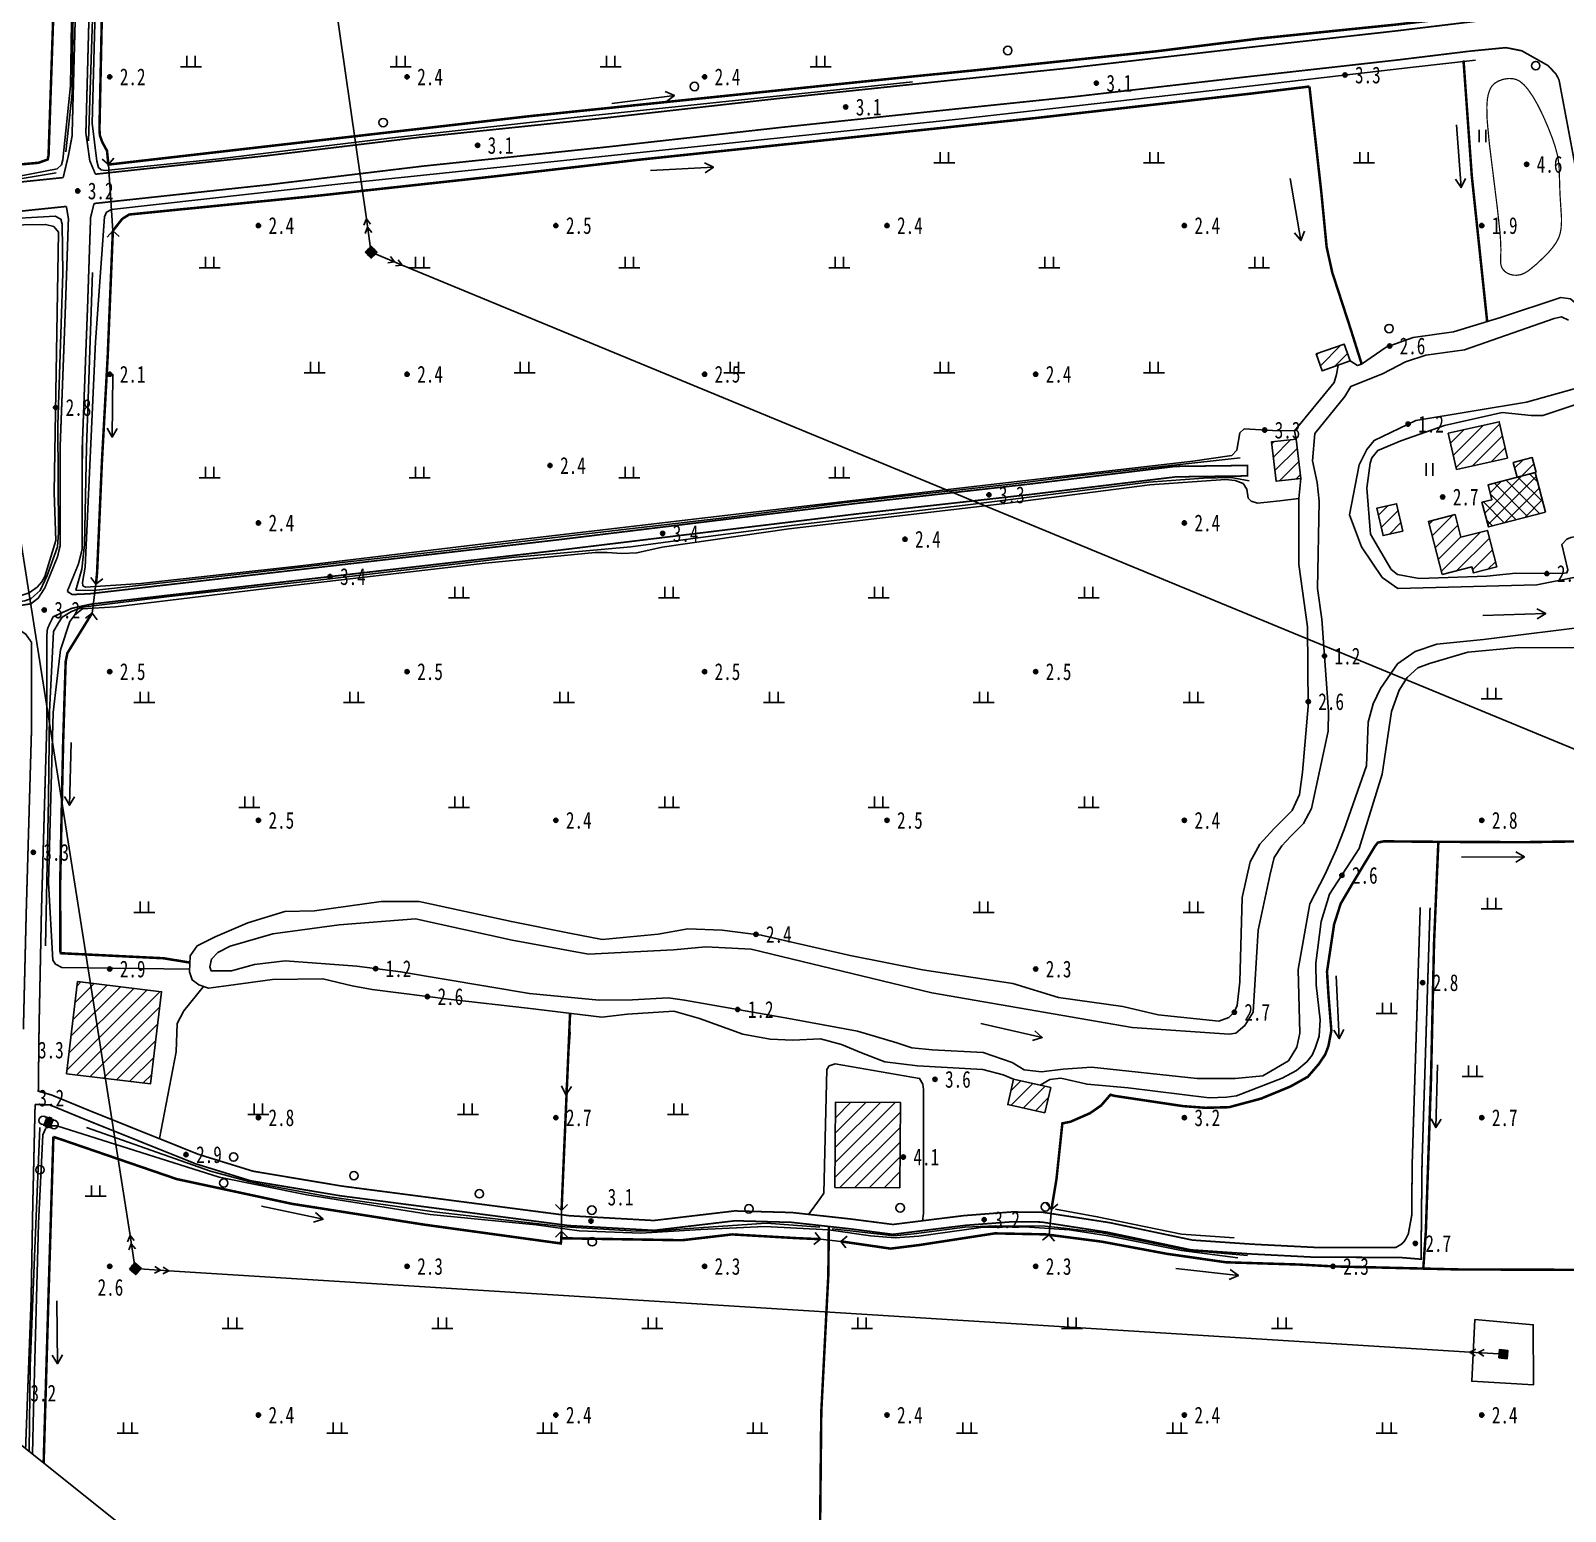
# Model space of a CAD drawing. Header units: metres. Extents: x 494039 to 619385, y 3351420 to 3402703.
# Drawn here: x 582131.6 to 582497.2, y 3396164.6 to 3396517.3 of the extents above; entities that cross this region are included whole.
import ezdxf
from ezdxf.enums import TextEntityAlignment as Align

# ---------------------------------------------------------------- set-up
doc = ezdxf.new("R2010")
doc.units = ezdxf.units.M
for name, pattern in [('2180', [0]), ('2450', [0]), ('4430', [0]), ('8521', [0]), ('9376', [0])]:
    doc.linetypes.add(name, pattern=pattern)
for name, color, linetype in [('210100', 130, 'Continuous'), ('220200', 130, 'Continuous'), ('220900', 130, '2180'), ('261301', 141, 'Continuous'), ('310300', 8, 'Continuous'), ('310500', 8, 'Continuous'), ('380202', 8, '2450'), ('420500', 8, 'Continuous'), ('440300', 8, '4430'), ('510301', 8, 'Continuous'), ('510303', 8, 'Continuous'), ('510402', 8, 'Continuous'), ('541000', 8, 'Continuous'), ('720100', 8, 'Continuous'), ('760201', 8, '8521'), ('810302', 8, 'Continuous'), ('810510', 8, 'Continuous'), ('810600', 8, 'Continuous'), ('范围线', 8, 'Continuous')]:
    doc.layers.add(name, color=color, linetype=linetype)
doc.layers.add('710101', color=8, linetype='Continuous', lineweight=0)
pattern_1 = [(45, (0, 0), (-1.767766953, 1.767766953), [])]

# ---------------------------------------------------------------- blocks, each defined once
blk = doc.blocks.new('gc170')
at = {"linetype": 'Continuous'}
blk.add_circle((0, 0), 0.5, dxfattribs=at)
blk = doc.blocks.new('gc002')
at = {"linetype": 'Continuous'}
blk.add_hatch(color=256, dxfattribs=at).paths.add_polyline_path([(0.5, 0.5), (-0.5, 0.5), (-0.5, -0.5), (0.5, -0.5)])
blk.add_lwpolyline([(-0.5, -0.5), (0.5, -0.5), (0.5, 0.5), (-0.5, 0.5), (-0.5, -0.5)])
blk = doc.blocks.new('gu')
at = {"flags": 128}
for points in [[(3.75, 0), (-3.75, 0)], [(2.71, -0.6), (3.75, 0), (3.75, 0), (2.71, 0.6)]]:
    blk.add_lwpolyline(points, dxfattribs=at)
blk = doc.blocks.new('p_point')
for radius in [0.25, 0.2, 0.15, 0.1, 0.05]:
    blk.add_circle((0, 0), radius)
blk.add_point((0, 0))
blk = doc.blocks.new('ve')
at = {"color": 0, "linetype": 'Continuous'}
for p, q in [((-0.4, 1.5), (-0.4, 0)), ((0.4, 0), (0.4, 1.5))]:
    blk.add_line(p, q, dxfattribs=at)
blk = doc.blocks.new('vm')
at = {"linetype": 'Continuous'}
for p, q in [((1.25, 0), (-1.25, 0)), ((-0.5, 0), (-0.5, 1.3)), ((0.5, 1.3), (0.5, 0))]:
    blk.add_line(p, q, dxfattribs=at)
blk = doc.blocks.new('gc013a')
at = {"linetype": 'Continuous'}
blk.add_line((0.5, 0), (4, 0), dxfattribs=at)
at = {"linetype": 'Continuous', "flags": 128}
for points in [[(2.31, -0.4), (3, 0), (2.31, 0.4)], [(3.31, -0.4), (4, 0), (3.31, 0.4)]]:
    blk.add_lwpolyline(points, dxfattribs=at)
blk = doc.blocks.new('1-3&1-4')
at = {"layer": '310300', "linetype": 'Continuous'}
h = blk.add_hatch(dxfattribs=at)
h.set_pattern_fill('ANSI31', color=8, scale=20, style=0)
h.set_pattern_definition(pattern_1)
h.paths.add_polyline_path([(582445.969, 3396438.6558), (582444.555, 3396442.6657), (582437.8964, 3396440.3176), (582439.3104, 3396436.3077)])
h = blk.add_hatch(dxfattribs=at)
h.set_pattern_fill('ANSI31', color=8, scale=20, style=0)
h.set_pattern_definition(pattern_1)
h.paths.add_polyline_path([(582471.3104, 3396412.7835), (582469.3664, 3396421.4243), (582481.5271, 3396424.1602), (582483.4711, 3396415.5194)])
h = blk.add_hatch(dxfattribs=at)
h.set_pattern_fill('ANSI31', color=8, scale=20, style=0)
h.set_pattern_definition(pattern_1)
h.paths.add_polyline_path([(582434.2024, 3396410.6614), (582428.335, 3396409.9667), (582427.2249, 3396419.3425), (582433.0924, 3396420.0371)])
h = blk.add_hatch(dxfattribs=at)
h.set_pattern_fill('ANSI31', color=8, scale=20, style=0)
h.set_pattern_definition(pattern_1)
h.paths.add_polyline_path([(582490.2879, 3396412.1022), (582489.3758, 3396415.6123), (582484.8284, 3396414.4307), (582485.7404, 3396410.9206)])
h = blk.add_hatch(dxfattribs=at)
h.set_pattern_fill('ANSI31', color=8, scale=20, style=0)
h.set_pattern_definition(pattern_1)
h.paths.add_polyline_path([(582458.5262, 3396398.0799), (582453.8295, 3396397.0311), (582452.3682, 3396403.5752), (582457.0648, 3396404.624)])
h = blk.add_hatch(dxfattribs=at)
h.set_pattern_fill('ANSI31', color=8, scale=20, style=0)
h.set_pattern_definition(pattern_1)
h.paths.add_polyline_path([(582467.8844, 3396387.7531), (582475.0113, 3396389.5768), (582475.3773, 3396388.1467), (582480.9201, 3396389.565), (582478.6896, 3396398.2821), (582472.3597, 3396396.6624), (582470.9825, 3396402.0447), (582464.6426, 3396400.4224)])
h = blk.add_hatch(dxfattribs=at)
h.set_pattern_fill('ANSI31', color=8, scale=20, style=0)
h.set_pattern_definition(pattern_1)
h.paths.add_polyline_path([(582140.1637, 3396268.8222), (582160.1904, 3396266.4196), (582162.8237, 3396288.3697), (582142.7971, 3396290.7723)])
h = blk.add_hatch(dxfattribs=at)
h.set_pattern_fill('ANSI31', color=8, scale=20, style=0)
h.set_pattern_definition(pattern_1)
h.paths.add_polyline_path([(582373.2854, 3396259.4767), (582374.6478, 3396265.5034), (582365.7613, 3396267.5123), (582364.3989, 3396261.4856)])
h = blk.add_hatch(dxfattribs=at)
h.set_pattern_fill('ANSI31', color=8, scale=20, style=0)
h.set_pattern_definition(pattern_1)
h.paths.add_polyline_path([(582338.6966, 3396241.61), (582323.2216, 3396241.7462), (582323.4003, 3396262.0615), (582338.8754, 3396261.9254)])
at = {"layer": '310500', "linetype": 'Continuous'}
h = blk.add_hatch(dxfattribs=at)
h.set_pattern_fill('ANSI37', color=8, scale=20, style=0)
h.set_pattern_definition([(45, (0, 0), (-1.767766953, 1.767766953), []), (135, (0, 0), (-1.767766953, -1.767766953), [])])
h.paths.add_polyline_path([(582492.5063, 3396402.6306), (582490.0606, 3396412.0432), (582478.835, 3396409.1264), (582479.7546, 3396405.5872), (582477.3826, 3396404.9709), (582478.9087, 3396399.0975)])
at = {"layer": '210100', "color": 141, "linetype": 'Continuous', "flags": 128}
for points in [[(582500.0874, 3396387.2451), (582490.4793, 3396385.3101), (582457.3818, 3396384.4491), (582453.5793, 3396387.0708), (582448.692, 3396394.3344), (582445.8121, 3396402.0091), (582448.1724, 3396413.8596), (582449.9562, 3396417.5519), (582451.676, 3396419.6627), (582461.6223, 3396424.4714), (582488.0222, 3396428.796), (582499.3719, 3396432.0321)], [(582498.0371, 3396448.4003), (582496.3744, 3396449.1792), (582494.5928, 3396448.7811), (582473.202, 3396441.2959), (582463.9814, 3396440.0077), (582459.1983, 3396438.4026), (582453.8216, 3396435.6834), (582446.1551, 3396432.5822), (582444.6962, 3396430.1586), (582437.5437, 3396421.332), (582437.0458, 3396414.8749), (582438.1131, 3396409.6824), (582438.5872, 3396405.2114), (582438.1872, 3396384.415), (582439.2328, 3396377.1037), (582440.833, 3396355.1439), (582440.7516, 3396350.416), (582436.758, 3396332.0009), (582434.886, 3396328.475), (582431.7726, 3396325.3282), (582429.721, 3396323.1344), (582427.8582, 3396320.3374), (582426.9398, 3396316.3606), (582424.0762, 3396303.0264), (582422.8758, 3396283.4872), (582420.9139, 3396280.3213), (582418.7724, 3396278.4875), (582417.153, 3396278.2372), (582394.0514, 3396279.8261), (582346.296, 3396288.1231), (582303.3022, 3396298.46), (582292.4816, 3396299.069), (582284.8052, 3396298.3611), (582264.5425, 3396297.3282), (582246.3458, 3396300.6526), (582223.3078, 3396305.6957), (582205.1362, 3396304.3289)], [(582205.1362, 3396304.3289), (582189.3378, 3396302.171), (582179.1246, 3396299.2249), (582176.1848, 3396297.6964), (582174.6869, 3396296.1186), (582174.3363, 3396294.314), (582174.6462, 3396293.3013), (582179.4511, 3396293.3619), (582184.9286, 3396294.8413), (582192.2293, 3396295.6958), (582209.3499, 3396294.408), (582219.7641, 3396293.102), (582250.4486, 3396287.9066), (582267.0568, 3396286.3571), (582275.0042, 3396286.4437), (582283.5455, 3396286.9078), (582287.4195, 3396286.3463), (582312.2466, 3396281.99), (582328.6002, 3396278.9536), (582337.9508, 3396276.1691), (582341.567, 3396275.0045), (582346.4384, 3396274.5502), (582358.5298, 3396273.8785), (582365.4388, 3396271.4684), (582368.3399, 3396269.7238), (582372.4694, 3396269.2606), (582377.6383, 3396269.917), (582384.3458, 3396270.3828), (582409.5141, 3396267.6593), (582418.6241, 3396267.6906), (582425.171, 3396268.3378), (582431.2728, 3396271.9193), (582433.2845, 3396275.1172), (582434.0005, 3396278.4514), (582433.5863, 3396293.6605), (582436.3844, 3396309.3256), (582439.949, 3396316.181), (582442.6361, 3396322.1865), (582444.5942, 3396326.9776), (582449.8611, 3396342.1751), (582450.3085, 3396352.557), (582451.4566, 3396356.9168), (582453.2255, 3396360.6279), (582457.2764, 3396366.4532), (582461.4618, 3396369.4433), (582466.6046, 3396371.1262), (582477.7809, 3396372.3042), (582504.4915, 3396375.584)]]:
    blk.add_lwpolyline(points, dxfattribs=at)
at = {"layer": '220200', "color": 141, "linetype": 'Continuous', "const_width": 0.6, "flags": 128}
for points in [[(582477.7512, 3396521.2), (582457.1224, 3396518.8077), (582424.4428, 3396515.4723), (582399.8728, 3396512.4311), (582356.763, 3396507.9113), (582341.6994, 3396506.4196), (582250.3927, 3396496.9548), (582150.1531, 3396485.4266), (582149.8123, 3396488.7156), (582148.676, 3396490.787), (582148.1151, 3396492.3924), (582148.0149, 3396493.8521), (582148.6466, 3396523.6134), (582149.4119, 3396569.3652), (582150.3766, 3396590.4224)], [(582138.7237, 3396577.2333), (582137.282, 3396529.0116), (582135.8874, 3396487.6), (582135.6724, 3396486.6321), (582133.4619, 3396485.8517), (582106.3471, 3396483.449), (582096.226, 3396482.0143), (582079.097, 3396478.8324), (582068.1128, 3396474.8905), (582057.1012, 3396469.223)], [(582478.6298, 3396448.016), (582474.9644, 3396482.7137), (582472.9958, 3396510.2373)], [(582151.2068, 3396469.6515), (582153.4339, 3396472.4868), (582155.1079, 3396473.536), (582199.7697, 3396477.9836), (582242.0997, 3396482.6151), (582276.3184, 3396486.5612), (582371.2035, 3396496.5371), (582422.3085, 3396502.3374), (582436.2854, 3396504.0275)], [(582448.7272, 3396437.9019), (582446.1755, 3396446.0252), (582441.7311, 3396459.6924), (582440.3844, 3396465.7739), (582439.1262, 3396478.7285), (582436.2854, 3396504.0275)], [(582151.2068, 3396469.6515), (582149.9829, 3396439.8206), (582148.6067, 3396414.7218), (582147.4526, 3396388.2577), (582147.191, 3396385.4803)], [(582146.2568, 3396378.5586), (582140.375, 3396369.0363), (582139.9645, 3396367.0087), (582139.3609, 3396347.7316), (582138.6599, 3396314.3785), (582138.6896, 3396298.0341), (582138.8152, 3396297.5305), (582163.2809, 3396296.3288), (582169.5697, 3396295.3022)], [(582513.9927, 3396324.3808), (582487.1373, 3396323.9832), (582467.0008, 3396324.0759), (582453.9923, 3396324.189), (582452.5575, 3396323.8774), (582451.8346, 3396322.9178), (582446.8136, 3396314.5803), (582443.727, 3396309.3205), (582442.1615, 3396304.3937), (582440.4743, 3396293.1668), (582440.8208, 3396287.5807), (582441.5059, 3396279.1018), (582440.817, 3396275.4377), (582440.041, 3396273.3835), (582438.449, 3396271.042), (582435.8931, 3396268.086), (582431.7456, 3396265.7713), (582424.7337, 3396262.8805), (582417.1358, 3396260.8449), (582411.5001, 3396260.7022), (582406.1882, 3396261.0987), (582389.9429, 3396263.5294), (582388.8712, 3396263.807), (582386.6618, 3396261.2602), (582384.0278, 3396259.4222), (582379.3806, 3396257.3886), (582377.4207, 3396256.9849), (582376.0144, 3396243.6647), (582374.8258, 3396236.5018)], [(582463.4104, 3396222.3945), (582464.0185, 3396231.2141), (582465.2579, 3396267.8674), (582465.9733, 3396300.0392), (582467.0008, 3396324.0759)], [(582137.0352, 3396253.7968), (582135.8631, 3396215.4927), (582134.7186, 3396176.0276)], [(582258.0736, 3396229.6231), (582286.802, 3396229.1474), (582298.7576, 3396230.5362), (582313.9476, 3396229.657), (582319.7813, 3396229.401)], [(582324.608, 3396228.8834), (582336.4905, 3396227.1528), (582343.4932, 3396228.0288), (582361.3365, 3396230.7832), (582373.4269, 3396230.5457), (582386.7672, 3396228.8148), (582402.3907, 3396225.9025), (582416.4143, 3396223.894), (582433.806, 3396223.3567), (582441.9167, 3396222.9162), (582471.7632, 3396222.1917), (582520.6673, 3396222.0233), (582541.3649, 3396220.0746)]]:
    blk.add_lwpolyline(points, dxfattribs=at)
at = {"layer": '220200', "color": 141, "linetype": 'Continuous', "const_width": 0.6, "elevation": 2.1792, "flags": 128}
for points in [[(582258.1062, 3396236.2551), (582260.1394, 3396283.2041)], [(582137.0352, 3396253.7968), (582166.416, 3396243.721), (582193.9335, 3396237.811), (582225.3359, 3396232.868), (582257.9249, 3396228.3821), (582258.0736, 3396229.6231)], [(582258.0736, 3396229.6231), (582258.0818, 3396231.2927)]]:
    blk.add_lwpolyline(points, dxfattribs=at)
at = {"layer": '220900', "color": 141, "linetype": 'Continuous'}
for p, q in [((582150.1531, 3396485.4266), (582148.6478, 3396486.7434)), ((582150.1531, 3396485.4266), (582151.4699, 3396486.9319)), ((582151.2068, 3396469.6515), (582149.89, 3396468.1462)), ((582151.2068, 3396469.6515), (582152.7121, 3396468.3347)), ((582147.191, 3396385.4803), (582145.9787, 3396387.071)), ((582147.191, 3396385.4803), (582148.7817, 3396386.6926)), ((582146.2568, 3396378.5586), (582144.6661, 3396377.3463)), ((582146.2568, 3396378.5586), (582147.4691, 3396376.9679)), ((582258.1062, 3396236.2551), (582256.699, 3396237.6763)), ((582258.1062, 3396236.2551), (582259.5274, 3396237.6623)), ((582374.8258, 3396236.5018), (582373.5509, 3396238.0428)), ((582374.8258, 3396236.5018), (582376.3668, 3396237.7767)), ((582258.0818, 3396231.2927), (582256.6606, 3396229.8855)), ((582258.0818, 3396231.2927), (582259.489, 3396229.8715)), ((582319.7813, 3396229.401), (582318.5259, 3396230.9579)), ((582324.608, 3396228.8834), (582326.1649, 3396230.1388)), ((582374.2528, 3396230.4385), (582372.7118, 3396229.1636)), ((582374.2528, 3396230.4385), (582375.5277, 3396228.8975)), ((582319.7813, 3396229.401), (582318.2244, 3396228.1456)), ((582324.608, 3396228.8834), (582325.8634, 3396227.3265))]:
    blk.add_line(p, q, dxfattribs=at)
at = {"layer": '220900', "color": 141, "linetype": '2180', "flags": 128}
for points, elevation in [([(582151.2068, 3396469.6515), (582150.1531, 3396485.4266)], 2.7795), ([(582146.2568, 3396378.5586), (582147.191, 3396385.4803)], 2.7795), ([(582258.1062, 3396236.2551), (582258.0818, 3396231.2927)], 2.1695)]:
    blk.add_lwpolyline(points, dxfattribs=dict(at, elevation=elevation))
for points in [[(582374.8258, 3396236.5018), (582374.2528, 3396230.4385)], [(582319.7813, 3396229.401), (582324.608, 3396228.8834)]]:
    blk.add_lwpolyline(points, dxfattribs=at)
at = {"layer": '310300', "color": 8, "linetype": 'Continuous', "flags": 128}
for points in [[(582445.969, 3396438.6558), (582444.555, 3396442.6657), (582437.8964, 3396440.3176), (582439.3104, 3396436.3077)], [(582373.2854, 3396259.4767), (582374.6478, 3396265.5034), (582365.7613, 3396267.5123), (582364.3989, 3396261.4856)], [(582338.6966, 3396241.61), (582323.2216, 3396241.7462), (582323.4003, 3396262.0615), (582338.8754, 3396261.9254)]]:
    blk.add_lwpolyline(points, close=True, dxfattribs=at)
for points, elevation in [([(582471.3104, 3396412.7835), (582469.3664, 3396421.4243), (582481.5271, 3396424.1602), (582483.4711, 3396415.5194)], 5.0568), ([(582434.2024, 3396410.6614), (582428.335, 3396409.9667), (582427.2249, 3396419.3425), (582433.0924, 3396420.0371)], 7.7235), ([(582490.2879, 3396412.1022), (582489.3758, 3396415.6123), (582484.8284, 3396414.4307), (582485.7404, 3396410.9206)], 5.5473), ([(582458.5262, 3396398.0799), (582453.8295, 3396397.0311), (582452.3682, 3396403.5752), (582457.0648, 3396404.624)], 4.8339), ([(582467.8844, 3396387.7531), (582475.0113, 3396389.5768), (582475.3773, 3396388.1467), (582480.9201, 3396389.565), (582478.6896, 3396398.2821), (582472.3597, 3396396.6624), (582470.9825, 3396402.0447), (582464.6426, 3396400.4224)], 4.9379), ([(582140.1637, 3396268.8222), (582160.1904, 3396266.4196), (582162.8237, 3396288.3697), (582142.7971, 3396290.7723)], 9.3762)]:
    blk.add_lwpolyline(points, close=True, dxfattribs=dict(at, elevation=elevation))
at = {"layer": '310500', "color": 8, "linetype": 'Continuous', "flags": 128}
blk.add_lwpolyline([(582492.5063, 3396402.6306), (582490.0606, 3396412.0432), (582478.835, 3396409.1264), (582479.7546, 3396405.5872), (582477.3826, 3396404.9709), (582478.9087, 3396399.0975)], close=True, dxfattribs=at)
at = {"layer": '380202', "color": 8, "linetype": '2450', "flags": 128}
blk.add_lwpolyline([(582475.679, 3396210.2388), (582474.9366, 3396195.5509), (582489.6387, 3396194.6858), (582489.6143, 3396209.0023)], close=True, dxfattribs=at)
at = {"layer": '420500', "color": 8, "linetype": 'Continuous', "const_width": 0.4, "flags": 128}
for points in [[(582139.3679, 3396482.332), (582140.5848, 3396487.4352), (582141.4936, 3396492.2055), (582142.5493, 3396531.6228), (582144.0289, 3396578.2414), (582144.9192, 3396598.2451)], [(582148.1783, 3396598.1), (582147.289, 3396578.1171), (582145.8102, 3396531.5274), (582144.7784, 3396493.0007), (582145.7115, 3396486.3581), (582147.0551, 3396483.1405)], [(582495.4377, 3396533.2218), (582494.76, 3396530.9842), (582492.2513, 3396525.8077), (582491.7019, 3396524.8895), (582487.351, 3396521.4907), (582485.7475, 3396520.7591), (582456.8435, 3396517.2678), (582419.7672, 3396513.1167), (582379.7342, 3396508.5045), (582350.4315, 3396505.4682), (582309.56, 3396501.1562), (582268.3544, 3396496.5221), (582224.1567, 3396491.9185), (582187.6121, 3396487.5134), (582147.0551, 3396483.1405)], [(582146.7223, 3396476.1494), (582188.3986, 3396480.6402), (582224.9291, 3396485.0436), (582269.0993, 3396489.6444), (582310.3095, 3396494.279), (582351.1509, 3396498.5878), (582380.4866, 3396501.6276), (582420.548, 3396506.243), (582457.6483, 3396510.3968), (582474.4313, 3396512.4496), (582483.1018, 3396513.2906), (582486.8846, 3396512.541), (582493.1441, 3396509.0106), (582495.0153, 3396507.0098), (582495.7531, 3396505.6141)], [(582495.7531, 3396505.6141), (582501.4457, 3396475.2735), (582503.2093, 3396466.6073), (582511.1399, 3396450.6677), (582525.1771, 3396390.0587)], [(582139.3679, 3396482.332), (582102.7973, 3396478.5425), (582086.5908, 3396475.2221), (582074.9998, 3396472.3391), (582062.756, 3396467.4243), (582048.4409, 3396460.1805), (582038.682, 3396453.3912)], [(582042.6327, 3396447.7124), (582051.9953, 3396454.226), (582065.6116, 3396461.1162), (582077.1333, 3396465.7411), (582088.1206, 3396468.4739), (582103.847, 3396471.696), (582140.1346, 3396475.4566)], [(582140.1346, 3396475.4566), (582140.624, 3396472.5092), (582139.9203, 3396451.7901), (582138.6693, 3396418.6791), (582138.6605, 3396394.6122), (582138.0094, 3396391.9512), (582135.0065, 3396384.5779), (582133.4351, 3396382.1398), (582131.7103, 3396380.7935), (582127.8446, 3396380.1683)], [(582140.3527, 3396383.7431), (582143.0327, 3396390.3236), (582143.9264, 3396393.9764), (582143.9354, 3396418.5786), (582145.1831, 3396451.6013), (582145.9049, 3396472.8545), (582146.7223, 3396476.1494)], [(582136.9716, 3396377.6921), (582141.3832, 3396379.6917), (582146.0892, 3396380.7118), (582257.2981, 3396393.5279), (582328.6615, 3396402.2233), (582370.0205, 3396406.8523), (582404.5124, 3396411.0339), (582421.5216, 3396411.2513), (582421.5028, 3396413.7434), (582404.3436, 3396413.5239), (582369.7319, 3396409.3278), (582328.3716, 3396404.6986), (582257.0053, 3396396.0028), (582145.6814, 3396383.1735), (582141.5057, 3396382.987), (582140.3527, 3396383.7431)], [(582133.6274, 3396279.8004), (582134.1922, 3396307.5739), (582135.459, 3396351.4347), (582135.4402, 3396372.7528), (582135.6145, 3396374.7785), (582136.1269, 3396375.9372)], [(582128.396, 3396374.9615), (582130.4718, 3396373.5197), (582131.8271, 3396371.6045), (582131.8463, 3396351.485), (582130.5807, 3396307.6628), (582129.8915, 3396279.4168)], [(582132.6872, 3396261.5098), (582136.1289, 3396261.4172), (582144.581, 3396257.9353), (582170.9173, 3396247.3649), (582184.0819, 3396243.3076), (582205.4134, 3396239.735), (582259.7395, 3396232.6528), (582280.1448, 3396231.5), (582299.4666, 3396233.7872), (582312.851, 3396233.4132), (582326.8984, 3396231.8572), (582337.0482, 3396230.5468), (582354.2093, 3396232.687), (582365.3977, 3396233.544), (582372.4267, 3396233.4877), (582388.1967, 3396231.0431), (582408.0767, 3396226.8592), (582422.4422, 3396225.8722), (582437.6737, 3396225.0945), (582457.6894, 3396225.0544), (582462.8754, 3396224.6291), (582463.1126, 3396247.5456), (582465.026, 3396308.4172)], [(582462.6869, 3396308.4895), (582460.7727, 3396247.595), (582460.6421, 3396234.9735), (582459.8407, 3396230.6203), (582458.9991, 3396229.035), (582458.3356, 3396228.2966), (582456.825, 3396227.3964), (582437.7358, 3396227.4346), (582422.5821, 3396228.2084), (582408.3994, 3396229.1828), (582388.6172, 3396233.3461), (582372.6163, 3396235.8265), (582365.3176, 3396235.885), (582353.975, 3396235.0161), (582337.0533, 3396232.9058), (582327.1771, 3396234.1809), (582313.0128, 3396235.7499), (582299.3612, 3396236.1313), (582280.0727, 3396233.848), (582259.957, 3396234.9845), (582205.758, 3396242.0501), (582184.6222, 3396245.5899), (582171.6991, 3396249.5728), (582145.4625, 3396260.1032), (582136.6222, 3396263.745), (582133.4503, 3396264.6745), (582133.6274, 3396279.8004)], [(582130.4158, 3396179.4514), (582131.7371, 3396215.1053), (582132.1353, 3396237.8847), (582132.6872, 3396261.5098)]]:
    blk.add_lwpolyline(points, dxfattribs=at)
at = {"layer": '420500', "color": 8, "linetype": 'Continuous', "const_width": 0.4, "elevation": 3.4726, "flags": 128}
blk.add_lwpolyline([(582136.1269, 3396375.9372), (582136.9716, 3396377.6921)], dxfattribs=at)
at = {"layer": '440300', "color": 8, "linetype": '4430', "const_width": 0.6, "flags": 128}
blk.add_lwpolyline([(582321.7802, 3396232.4242), (582321.6655, 3396220.8598), (582319.9905, 3396188.3357), (582319.4226, 3396134.1988)], dxfattribs=at)
at = {"layer": '510402', "color": 8, "linetype": 'Continuous'}
for p, q in [((582135.9403, 3396258.4655), (582135.1007, 3396256.2171)), ((582135.1007, 3396256.2171), (582135.8293, 3396255.945)), ((582135.8293, 3396255.945), (582136.6689, 3396258.1934)), ((582136.6689, 3396258.1934), (582135.9403, 3396258.4655))]:
    blk.add_line(p, q, dxfattribs=at)
at = {"layer": '510402', "color": 8, "linetype": 'Continuous', "const_width": 2.4, "flags": 128}
blk.add_lwpolyline([(582136.8216, 3396256.8554), (582134.948, 3396257.5551)], dxfattribs=at)
at = {"layer": '541000', "color": 8, "linetype": 'Continuous'}
for p, q in [((582211.6141, 3396472.4655), (582160.2307, 3396831.7883)), ((582114.3389, 3396490.3507), (582155.2985, 3396230.2845)), ((582601.8422, 3396303.8272), (582220.1407, 3396461.4919)), ((582164.5275, 3396221.8827), (582474.4817, 3396202.5026))]:
    blk.add_line(p, q, dxfattribs=at)
at = {"layer": '710101', "color": 8, "linetype": 'Continuous', "const_width": 0.3, "elevation": 4, "flags": 128}
blk.add_lwpolyline([(582495.9766, 3396478.4119), (582496.3298, 3396472.8433), (582496.3378, 3396471.8327), (582496.2414, 3396470.254), (582496.0411, 3396469.1145), (582495.7623, 3396468.2187), (582495.552, 3396467.7319), (582495.0335, 3396466.7931), (582494.2987, 3396465.7456), (582493.3347, 3396464.5974), (582492.6834, 3396463.9016), (582490.2982, 3396461.6428), (582488.5909, 3396460.2352), (582487.7207, 3396459.6768), (582487.0108, 3396459.3462), (582486.4258, 3396459.1686), (582485.6827, 3396459.0649), (582484.8592, 3396459.0938), (582484.1137, 3396459.2573), (582483.4135, 3396459.5628), (582482.8781, 3396459.94), (582482.4543, 3396460.3746), (582482.1293, 3396460.8714), (582481.9157, 3396461.4714), (582481.8354, 3396462.2141), (582481.9006, 3396465.2177), (582481.7975, 3396467.6665), (582481.6556, 3396469.4834), (582481.0725, 3396474.8875), (582479.1308, 3396490.591), (582478.651, 3396495.7144), (582478.571, 3396497.1732), (582478.5523, 3396499.3342), (582478.6698, 3396500.9462), (582478.9093, 3396502.2411), (582479.3298, 3396503.4152), (582479.7439, 3396504.1061), (582480.3297, 3396504.7309), (582481.245, 3396505.3097), (582482.4621, 3396505.7458), (582483.478, 3396505.9199), (582483.9531, 3396505.945), (582484.8185, 3396505.8862), (582485.6981, 3396505.6496), (582486.4272, 3396505.2607), (582487.3933, 3396504.4481), (582488.2897, 3396503.4216), (582489.5808, 3396501.5602), (582490.6957, 3396499.6007), (582491.86, 3396497.2426), (582493.0683, 3396494.4928), (582494.1546, 3396491.7057), (582494.8595, 3396489.5932), (582495.334, 3396487.8145), (582495.5728, 3396486.5744), (582495.7701, 3396484.7764)], close=True, dxfattribs=at)
at = {"layer": '760201', "color": 8, "linetype": '8521', "flags": 128}
for points in [[(582055.5929, 3396464.8017), (582070.9019, 3396471.8801), (582083.4582, 3396475.6033), (582101.8043, 3396478.9937), (582126.878, 3396482.2865), (582137.9474, 3396484.4471), (582138.9805, 3396485.3537), (582139.2613, 3396486.5361), (582141.12, 3396504.1859), (582141.6541, 3396539.8622), (582143.3315, 3396578.5794), (582142.9277, 3396586.453)], [(582149.329, 3396586.2107), (582148.3904, 3396564.0681), (582147.1683, 3396528.2031), (582146.3065, 3396495.3218), (582147.3574, 3396486.268), (582147.8203, 3396484.7251), (582148.4437, 3396484.1804), (582149.4063, 3396484.0172), (582176.5596, 3396486.8168), (582217.108, 3396491.7136), (582262.52, 3396496.7782), (582341.6957, 3396505.1478)], [(582475.8534, 3396510.2827), (582460.9849, 3396508.6627), (582413.1184, 3396503.1163), (582352.671, 3396496.2867), (582205.5604, 3396480.8495), (582150.8697, 3396474.6987), (582149.674, 3396474.0634), (582149.221, 3396472.9424), (582147.0376, 3396443.1767), (582144.6062, 3396389.5288), (582144.0112, 3396385.8494), (582144.0648, 3396385.0837), (582144.6575, 3396384.7273), (582157.8606, 3396385.589), (582195.8903, 3396389.851), (582237.5174, 3396394.8178), (582320.6541, 3396404.6264), (582408.5348, 3396414.7766), (582417.7751, 3396416.1117), (582418.9737, 3396417.3598), (582419.7196, 3396421.5253), (582420.7239, 3396422.4528), (582427.4632, 3396422.0645), (582432.719, 3396421.9928)], [(581979.98, 3396364.5146), (582028.8487, 3396369.9039), (582068.6383, 3396374.5258), (582125.9847, 3396381.6376), (582131.2662, 3396383.4121), (582133.1526, 3396384.7224), (582134.2847, 3396385.9974), (582135.0396, 3396387.2548), (582137.6363, 3396395.8649), (582137.2254, 3396407.2887), (582138.2482, 3396469.324), (582137.1074, 3396470.6798), (582135.1946, 3396471.1576), (582114.0536, 3396470.8512), (582084.2478, 3396466.5931), (582072.8839, 3396462.9319), (582059.5991, 3396456.5791), (582047.0968, 3396448.8805), (582040.5582, 3396444.5015)], [(582525.5941, 3396388.4809), (582521.0073, 3396388.3228), (582518.4546, 3396388.7566), (582515.6414, 3396390.0807), (582512.8822, 3396392.1059), (582509.3951, 3396394.7522), (582506.4742, 3396396.5078), (582502.9245, 3396397.4168), (582498.5857, 3396396.5945), (582497.5759, 3396396.203), (582496.4177, 3396394.8758), (582497.841, 3396388.8707), (582497.5998, 3396388.154), (582496.3866, 3396387.964), (582485.4383, 3396388.0571), (582478.5878, 3396387.3438), (582462.4441, 3396386.8257), (582457.2482, 3396387.7475), (582455.7202, 3396388.9718), (582450.8682, 3396397.3882), (582449.9999, 3396408.3596), (582450.7386, 3396414.2736), (582451.1888, 3396415.53), (582452.5735, 3396417.3272), (582458.0801, 3396419.6023), (582468.438, 3396423.2522), (582482.1781, 3396426.3551), (582489.0812, 3396425.63), (582491.903, 3396425.6476), (582502.8345, 3396429.2864), (582503.8325, 3396430.9488), (582504.0018, 3396431.9528), (582502.5776, 3396448.8209), (582500.2051, 3396451.8975), (582498.4891, 3396453.4163), (582496.188, 3396453.7599), (582481.7983, 3396448.9776), (582470.5949, 3396445.5777), (582460.9799, 3396444.2587), (582454.5946, 3396441.9339), (582448.7272, 3396437.9019), (582447.7133, 3396437.5575), (582445.969, 3396438.6558)], [(582433.7619, 3396405.8857), (582429.2629, 3396405.2783), (582423.8925, 3396404.7653), (582422.4045, 3396405.2196), (582421.6714, 3396405.9537), (582421.3591, 3396408.1221), (582420.4748, 3396409.4629), (582418.5552, 3396410.179), (582416.258, 3396410.3885), (582398.2642, 3396409.0972), (582363.6881, 3396404.644), (582312.2744, 3396398.6579), (582282.1044, 3396394.2507), (582276.0788, 3396392.8866), (582272.4356, 3396392.8035), (582268.9545, 3396392.9925), (582266.109, 3396393.0166), (582239.8913, 3396390.4852), (582187.8645, 3396384.4364), (582151.8021, 3396380.0375), (582143.9837, 3396379.5864), (582142.123, 3396378.1864), (582140.9261, 3396376.5592), (582138.7141, 3396369.8212), (582136.9981, 3396354.8764), (582135.8634, 3396314.2701), (582136.93, 3396295.9056), (582137.5307, 3396294.9469), (582139.0168, 3396294.1228), (582169.4751, 3396293.6958)], [(582434.2024, 3396410.6614), (582433.7619, 3396405.8857), (582433.797, 3396390.1282), (582435.8433, 3396375.324), (582436.012, 3396356.2918), (582434.6029, 3396340.6595), (582433.8835, 3396335.3856), (582432.1771, 3396331.55), (582427.8211, 3396327.1976), (582424.467, 3396323.5471), (582422.1271, 3396319.2654), (582420.2377, 3396310.7702), (582419.7413, 3396290.7282), (582419.048, 3396285.091), (582418.3825, 3396283.4732), (582417.0879, 3396282.2336), (582414.7147, 3396281.3367), (582400.2347, 3396282.8887), (582391.8042, 3396284.8393), (582376.5251, 3396286.9944), (582365.6596, 3396290.2895), (582344.0996, 3396293.5925), (582326.8724, 3396296.981), (582305.6726, 3396301.8669), (582296.3356, 3396303.0178), (582288.2298, 3396303.3674), (582281.1036, 3396302.0961), (582267.7499, 3396300.8349), (582260.0134, 3396302.3079), (582246.1491, 3396305.0815), (582224.1451, 3396309.8766), (582215.097, 3396309.8764), (582199.2736, 3396307.6532), (582192.212, 3396307.5007)], [(582192.212, 3396307.5007), (582183.39, 3396304.7795), (582175.5676, 3396301.4314), (582171.2555, 3396299.2621), (582169.6648, 3396296.9178), (582169.4388, 3396293.0802), (582170.0669, 3396291.1741), (582171.6654, 3396289.9682), (582174.0231, 3396289.1996), (582178.7412, 3396289.8092), (582189.2394, 3396291.2978), (582201.2548, 3396291.438), (582208.2208, 3396289.7827), (582212.9915, 3396288.87), (582231.7962, 3396286.4845), (582249.9726, 3396284.4745), (582267.7113, 3396282.258), (582273.7862, 3396283.0097), (582284.8664, 3396283.7475), (582290.9586, 3396281.9793), (582301.3189, 3396278.2584), (582307.8068, 3396277.0471), (582313.2437, 3396276.8375), (582319.822, 3396277.1006), (582324.8003, 3396275.8189), (582329.5359, 3396273.8272), (582335.1252, 3396271.6278), (582342.8808, 3396270.6939), (582358.4466, 3396269.8331), (582363.3084, 3396268.563), (582365.7613, 3396267.5123), (582372.1434, 3396266.0695), (582374.4618, 3396267.4818), (582377.0683, 3396267.7489), (582383.3055, 3396266.3219), (582393.0662, 3396265.4669), (582412.3737, 3396263.0784), (582416.4995, 3396263.2271), (582418.8996, 3396263.5574), (582429.8045, 3396267.7584), (582433.1667, 3396269.5894), (582435.675, 3396271.6281), (582436.9069, 3396273.2725), (582437.6892, 3396274.8813), (582438.5708, 3396277.7759), (582438.8232, 3396281.6602), (582437.8901, 3396289.9877), (582437.7753, 3396295.1866), (582439.0807, 3396305.1035), (582441.0866, 3396311.6027), (582448.1537, 3396322.4604), (582453.6294, 3396340.1537), (582455.8166, 3396355.1044), (582457.6423, 3396360.1828), (582459.5665, 3396363.1841), (582462.0748, 3396365.5286), (582464.8791, 3396366.5353), (582474.02, 3396369.2401), (582486.0295, 3396370.3981), (582500.2685, 3396370.2773), (582506.8309, 3396370.613), (582509.0876, 3396372.4363), (582511.335, 3396372.9198), (582521.2757, 3396371.6497), (582525.6339, 3396370.6906), (582530.3889, 3396370.3365)], [(582172.8088, 3396289.5954), (582168.0973, 3396283.7918), (582166.5174, 3396280.8089), (582166.3113, 3396274.0241), (582162.2939, 3396253.3477)], [(582316.9233, 3396235.3167), (582319.7518, 3396239.0744), (582320.6055, 3396240.3945), (582321.2853, 3396269.8396), (582321.8695, 3396270.7108), (582323.289, 3396271.1382), (582343.3933, 3396267.7083), (582344.2013, 3396266.3185), (582344.3626, 3396265.0601), (582344.3556, 3396238.1806), (582344.337, 3396235.4969), (582344.0988, 3396233.7844)], [(582321.7723, 3396231.6293), (582306.5375, 3396232.4366), (582291.3085, 3396231.7073), (582276.9645, 3396230.8064), (582262.2742, 3396231.3738), (582252.0409, 3396232.7912), (582226.782, 3396235.282), (582197.4586, 3396239.9543), (582176.5396, 3396244.1922), (582137.8427, 3396256.3847), (582135.7776, 3396256.4075), (582135.1576, 3396255.6801), (582134.5553, 3396254.2697), (582133.4923, 3396233.1687), (582132.3143, 3396188.8318), (582132.0617, 3396178.1417)], [(582419.2013, 3396224.978), (582405.8171, 3396226.7191), (582388.3132, 3396230.1913), (582379.0045, 3396231.5923), (582368.4169, 3396232.3632), (582358.018, 3396232.1475), (582343.2491, 3396230.1208), (582337.5618, 3396229.7378), (582331.735, 3396230.1616), (582321.7723, 3396231.6293)]]:
    blk.add_lwpolyline(points, dxfattribs=at)
at = {"layer": '760201', "color": 8, "linetype": '8521', "elevation": 3.0411, "flags": 128}
blk.add_lwpolyline([(582443.1044, 3396437.6456), (582442.6978, 3396435.4366), (582442.1798, 3396433.4736), (582432.719, 3396421.9928), (582433.0924, 3396420.0371)], dxfattribs=at)
at = {"layer": '810510', "color": 8, "linetype": '9376', "flags": 128}
for points in [[(582143.8861, 3396585.3524), (582143.4947, 3396571.5773), (582142.9215, 3396557.9926), (582142.1226, 3396532.3753), (582141.7052, 3396517.8885), (582141.5221, 3396502.4076), (582140.0148, 3396488.4411)], [(582145.3797, 3396491.0532), (582147.4427, 3396554.1221), (582148.8292, 3396587.6656)], [(582137.7138, 3396483.4755), (582127.7063, 3396481.8293), (582113.535, 3396480.0559), (582102.7501, 3396478.8082), (582093.0213, 3396477.0263), (582081.8706, 3396474.6722), (582072.6264, 3396471.943), (582065.7469, 3396469.0688)], [(581982.5895, 3396364.5753), (581994.261, 3396365.826), (582020.3795, 3396368.514), (582042.7766, 3396371.2232), (582059.3726, 3396373.1738), (582076.8781, 3396375.1662), (582097.557, 3396377.5085), (582120.1722, 3396380.1264), (582130.2513, 3396381.5068), (582131.74, 3396382.0783), (582133.8961, 3396383.9903), (582135.5813, 3396387.5606), (582138.0226, 3396394.3375), (582138.2622, 3396397.7395), (582138.1227, 3396423.3427), (582139.3168, 3396459.5957), (582139.0996, 3396471.21), (582138.8037, 3396472.3963), (582137.4367, 3396473.1724)], [(582052.5162, 3396453.2991), (582061.9111, 3396458.6453), (582074.8422, 3396464.425), (582084.5084, 3396467.1472), (582097.5129, 3396469.3716), (582123.3181, 3396472.3131), (582137.4367, 3396473.1724)], [(582146.3836, 3396459.7063), (582144.9319, 3396418.028), (582144.4758, 3396394.885), (582143.8034, 3396389.0322), (582142.4237, 3396384.07), (582146.5598, 3396383.9562), (582170.912, 3396386.6914), (582200.2772, 3396390.0177), (582230.1382, 3396393.3957), (582259.897, 3396396.9561), (582296.2024, 3396401.1916), (582325.7703, 3396404.9052), (582365.8848, 3396409.3436), (582380.4639, 3396411.161), (582403.2262, 3396413.7415), (582419.7759, 3396415.5231)], [(582135.1992, 3396299.3001), (582135.8442, 3396334.3105), (582136.1498, 3396355.0391), (582137.0471, 3396374.168), (582138.267, 3396376.2762), (582139.1095, 3396377.6031), (582141.3677, 3396378.9543), (582144.0622, 3396379.9695), (582164.5884, 3396382.4884), (582202.1552, 3396386.6458), (582246.2469, 3396391.8249), (582274.576, 3396394.3702), (582290.0446, 3396396.3983), (582313.5611, 3396399.5382), (582334.5769, 3396402.011), (582354.2312, 3396404.3121), (582376.4792, 3396407.03), (582397.9474, 3396409.7873), (582411.062, 3396410.755), (582417.6065, 3396410.8803), (582421.9445, 3396410.0978)], [(582133.7844, 3396256.0151), (582132.5781, 3396225.1975), (582131.5319, 3396199.1547), (582131.2609, 3396178.7789)], [(582144.9467, 3396256.0408), (582174.4487, 3396245.5669), (582183.6248, 3396243.1196), (582186.0975, 3396242.6181), (582202.3421, 3396239.5875), (582227.7935, 3396235.9188), (582258.8747, 3396232.3428), (582276.0009, 3396231.296), (582281.3487, 3396231.3611), (582287.3536, 3396231.8326), (582306.9512, 3396233.1924), (582319.6507, 3396232.2853)], [(582418.3596, 3396229.7378), (582405.8183, 3396230.6194), (582385.7231, 3396234.7595), (582375.7754, 3396236.5643)], [(582322.5686, 3396231.8522), (582333.2307, 3396230.6533), (582337.2396, 3396230.1867), (582342.0034, 3396230.7091), (582354.1806, 3396232.2315), (582361.5003, 3396232.5715), (582373.3289, 3396232.5363), (582378.5272, 3396231.9759), (582386.9421, 3396230.8888), (582397.1156, 3396228.8469), (582407.9977, 3396226.627), (582410.5339, 3396226.4437), (582421.4979, 3396225.5103)]]:
    blk.add_lwpolyline(points, dxfattribs=at)
at = {"layer": '范围线', "color": 8, "flags": 128}
blk.add_lwpolyline([(580974.9971, 3398172.2884), (580158.1729, 3397748.7629), (583102.2681, 3395406.1495), (589376.9328, 3392493.3034), (594318.9563, 3392016.403), (594002.9657, 3392059.9931), (593709.5027, 3392110.274), (593489.39, 3392154.2585), (593446.55, 3392164.1073), (593184.0367, 3392224.4585), (592856.0894, 3392311.9807), (592630.9821, 3392379.424), (592345.2786, 3392474.0542), (592112.8421, 3392558.6278), (591835.9381, 3392668.5492), (591571.4074, 3392783.2499), (591303.4331, 3392909.9936), (591275.2655, 3392923.316), (591065.2798, 3393031.2284), (591019.813, 3393054.5939), (590886.2864, 3393127.1825), (590776.1303, 3393189.2284), (589711.9005, 3393302.4152), (583546.9224, 3396125.8295)], close=True, dxfattribs=at)
at = {"layer": '261301', "color": 141, "linetype": 'Continuous', "xscale": 2, "yscale": 2}
for p, rotation in [((582277.5459, 3396500.9266, 1.3), 7.32813019972323), ((582471.8912, 3396487.4505, 1.3), 274.0858204567319), ((582286.8063, 3396484.399, 1.3), 3.053865048047288), ((582432.9886, 3396474.7064, 1.0068), 279.7065364269653), ((582151.1103, 3396428.0119, 2.7023), 269.5651834531497), ((582485.0851, 3396378.2305, 1.1), 1.890760723931717), ((582141.0562, 3396340.276, 2.7023), 268.3562425054237), ((582480.0139, 3396320.4235, -0.0928), 0.3552338329811104), ((582443.0333, 3396284.6871, 1.0068), 272.8596907751519), ((582365.317, 3396279.1, 1.1), 347.1436689138632), ((582259.6328, 3396271.262, 2.1792), 266.076905488666), ((582466.603, 3396263.4806, 1.0068), 268.4078087069855), ((582193.9728, 3396235.7259, 1.0068), 347.9859168727056), ((582411.9013, 3396221.5796, 1.0068), 353.8816525846016), ((582137.9228, 3396207.214, 2.7023), 270.5220229710182)]:
    blk.add_blockref('gu', p, dxfattribs=dict(at, rotation=rotation))
at = {"layer": '510301', "color": 8, "linetype": 'Continuous', "xscale": 2, "yscale": 2}
for p in [(582364.4038, 3396512.6116, 3.3604), (582490.192, 3396508.9948, 3.9579), (582289.7536, 3396504.0371, 2.9071), (582215.6043, 3396495.4301, 2.8699), (582455.2625, 3396446.3454, 2.8607), (582179.9805, 3396248.9759, 3.2998), (582133.8461, 3396245.9439, 3.2998), (582208.6495, 3396244.5321, 3.1215), (582177.6346, 3396242.7805, 3.3333), (582238.5173, 3396240.2114, 3.0769), (582265.3193, 3396236.3076, 3.1326), (582302.748, 3396236.6276, 3.3355), (582338.7758, 3396236.8634, 4.0223), (582373.3747, 3396237.1007, 3.2222), (582265.408, 3396228.7879, 2.9654)]:
    blk.add_blockref('gc170', p, dxfattribs=at)
at = {"layer": '510303', "color": 8, "linetype": 'Continuous', "xscale": 2, "yscale": 2}
for p, rotation in [((582212.7466, 3396464.5461, 3.3081), 314.5251816370654), ((582156.5431, 3396222.3819, 3.0101), 319.870877865636), ((582482.4661, 3396202.0034, 3.7309), 355.0161090189607)]:
    blk.add_blockref('gc002', p, dxfattribs=dict(at, rotation=rotation))
at = {"layer": '510402', "color": 8, "linetype": 'Continuous', "xscale": 2, "yscale": 2}
for p in [(582134.5837, 3396257.6911), (582137.1859, 3396256.7194)]:
    blk.add_blockref('gc170', p, dxfattribs=at)
at = {"layer": '541000', "color": 8, "linetype": 'Continuous', "xscale": 2, "yscale": 2}
for p, rotation in [((582212.7466, 3396464.5461), 98.13817107979946), ((582212.7466, 3396464.5461), 337.5565534567021), ((582156.5431, 3396222.3819), 98.95036703838792), ((582156.5431, 3396222.3819), 356.4222100136313), ((582482.4661, 3396202.0034), 176.4222100136313)]:
    blk.add_blockref('gc013a', p, dxfattribs=dict(at, rotation=rotation))
for p in [(582212.7466, 3396464.5461), (582156.5431, 3396222.3819), (582482.4661, 3396202.0034)]:
    blk.add_blockref('gc170', p, dxfattribs=at)
at = {"layer": '720100', "color": 8, "linetype": 'Continuous', "xscale": 2, "yscale": 2, "zscale": 2}
for p in [(582150.4651, 3396506.3367, 2.223), (582221.3199, 3396506.3369, 2.3753), (582292.1747, 3396506.337, 2.363), (582385.5228, 3396504.8275, 3.0901), (582444.7417, 3396506.7806, 3.2776), (582325.8107, 3396499.1345, 3.1331), (582238.1014, 3396490.0064, 3.0988), (582488.0355, 3396485.4965, 4.5752), (582142.8514, 3396479.1585, 3.2283), (582185.8924, 3396470.9094, 2.4431), (582256.7472, 3396470.9095, 2.4529), (582335.635, 3396470.9077, 2.4434), (582406.4898, 3396470.9078, 2.4289), (582477.3446, 3396470.908, 1.9342), (582455.3789, 3396442.2195, 2.6434), (582150.465, 3396435.4819, 2.1139), (582221.3197, 3396435.4821, 2.3771), (582292.1745, 3396435.4822, 2.4506), (582371.0623, 3396435.4804, 2.4257), (582137.5596, 3396427.556, 2.8169), (582459.802, 3396423.5914, 1.1886), (582425.6079, 3396422.1725, 3.2645), (582255.3654, 3396413.7371, 2.4061), (582359.9089, 3396406.7455, 3.2701), (582468.0413, 3396406.2274, 2.716), (582185.8923, 3396400.0546, 2.4182), (582282.2008, 3396397.538, 3.3651), (582406.4896, 3396400.053, 2.3733), (582339.9262, 3396396.1688, 2.4413), (582202.9428, 3396387.2684, 3.3777), (582492.8458, 3396387.9941, 2.4821), (582134.8565, 3396379.2972, 3.2481), (582439.8722, 3396368.3285, 1.2467), (582150.4648, 3396364.6271, 2.4948), (582221.3196, 3396364.6273, 2.529), (582292.1744, 3396364.6274, 2.5189), (582371.0622, 3396364.6256, 2.455), (582436.0014, 3396357.4881, 2.6084), (582185.8921, 3396329.1998, 2.4939), (582256.7469, 3396329.2, 2.4278), (582335.6347, 3396329.1981, 2.4737), (582406.4895, 3396329.1983, 2.392), (582477.3443, 3396329.1984, 2.776), (582132.2482, 3396321.5673, 3.3421), (582444.0087, 3396316.0921, 2.6073), (582304.4144, 3396302.022, 2.3691), (582150.4647, 3396293.7724, 2.9413), (582213.7885, 3396293.8514, 1.2), (582371.062, 3396293.7708, 2.322), (582463.2397, 3396290.5232, 2.7855), (582226.1627, 3396287.1991, 2.5857), (582300.0934, 3396284.1225, 1.2), (582418.3825, 3396283.4732, 2.6881), (582347.0722, 3396267.494, 3.5809), (582185.892, 3396258.345, 2.8344), (582256.7468, 3396258.3452, 2.7243), (582406.4893, 3396258.3435, 3.1685), (582477.3441, 3396258.3436, 2.6847), (582168.6438, 3396249.5525, 2.9383), (582339.5459, 3396248.9629, 4.1338), (582265.1153, 3396233.7083, 3.1344), (582358.791, 3396234.0258, 3.181), (582461.5155, 3396228.3814, 2.7413), (582150.4645, 3396222.9176, 2.6343), (582221.3193, 3396222.9177, 2.3484), (582292.1741, 3396222.9178, 2.2818), (582371.0619, 3396222.916, 2.3314), (582441.9167, 3396222.9162, 2.3252), (582185.8919, 3396187.4902, 2.3593), (582256.7466, 3396187.4904, 2.3595), (582335.6344, 3396187.4885, 2.3828), (582406.4892, 3396187.4887, 2.3741), (582477.344, 3396187.4888, 2.4029)]:
    blk.add_blockref('p_point', p, dxfattribs=at)
at = {"layer": '810302', "color": 8, "linetype": 'Continuous', "xscale": 2, "yscale": 2}
for p in [(582169.8123, 3396508.7156), (582219.8123, 3396508.7156), (582269.8123, 3396508.7156), (582319.8123, 3396508.7156), (582349.2816, 3396485.8207), (582399.2816, 3396485.8207), (582449.2816, 3396485.8207), (582174.2816, 3396460.8207), (582224.2816, 3396460.8207), (582274.2816, 3396460.8207), (582324.2816, 3396460.8207), (582374.2816, 3396460.8207), (582424.2816, 3396460.8207), (582199.2816, 3396435.8207), (582249.2816, 3396435.8207), (582299.2816, 3396435.8207), (582349.2816, 3396435.8207), (582399.2816, 3396435.8207), (582174.2816, 3396410.8207), (582224.2816, 3396410.8207), (582274.2816, 3396410.8207), (582324.2816, 3396410.8207), (582233.6864, 3396382.2348), (582283.6864, 3396382.2348), (582333.6864, 3396382.2348), (582383.6864, 3396382.2348), (582158.6864, 3396357.2348), (582208.6864, 3396357.2348), (582258.6864, 3396357.2348), (582308.6864, 3396357.2348), (582358.6864, 3396357.2348), (582408.6864, 3396357.2348), (582479.7186, 3396358.1413), (582183.6864, 3396332.2348), (582233.6864, 3396332.2348), (582283.6864, 3396332.2348), (582333.6864, 3396332.2348), (582383.6864, 3396332.2348), (582479.7186, 3396308.1413), (582158.6864, 3396307.2348), (582358.6864, 3396307.2348), (582408.6864, 3396307.2348), (582454.7186, 3396283.1413), (582475.1748, 3396268.1735), (582185.8349, 3396259.1373), (582235.8349, 3396259.1373), (582285.8349, 3396259.1373), (582147.0944, 3396239.6198), (582179.7186, 3396208.1413), (582229.7186, 3396208.1413), (582279.7186, 3396208.1413), (582329.7186, 3396208.1413), (582379.7186, 3396208.1413), (582429.7186, 3396208.1413), (582154.7186, 3396183.1413), (582204.7186, 3396183.1413), (582254.7186, 3396183.1413), (582304.7186, 3396183.1413), (582354.7186, 3396183.1413), (582404.7186, 3396183.1413), (582454.7186, 3396183.1413)]:
    blk.add_blockref('vm', p, dxfattribs=at)
at = {"layer": '810600', "color": 8, "linetype": 'Continuous', "xscale": 2, "yscale": 2}
for p in [(582477.5179, 3396490.7383, 4.4735), (582464.9196, 3396411.2777, 4.4735)]:
    blk.add_blockref('ve', p, dxfattribs=at)
at = {"layer": '720100', "color": 8, "width": 0.75}
for s, p in [('2.2', (582152.8651, 3396506.3367, 2.223)), ('2.4', (582223.7199, 3396506.3369, 2.3753)), ('2.4', (582294.5747, 3396506.337, 2.363)), ('3.3', (582447.1417, 3396506.7806, 3.2776)), ('3.1', (582387.9228, 3396504.8275, 3.0901)), ('3.1', (582328.2107, 3396499.1345, 3.1331)), ('3.1', (582240.5014, 3396490.0064, 3.0988)), ('4.6', (582490.4355, 3396485.4965, 4.5752)), ('3.2', (582145.2514, 3396479.1585, 3.2283)), ('2.4', (582188.2924, 3396470.9094, 2.4431)), ('2.5', (582259.1472, 3396470.9095, 2.4529)), ('2.4', (582338.035, 3396470.9077, 2.4434)), ('2.4', (582408.8898, 3396470.9078, 2.4289)), ('1.9', (582479.7446, 3396470.908, 1.9342)), ('2.6', (582457.7789, 3396442.2195, 2.6434)), ('2.1', (582152.865, 3396435.4819, 2.1139)), ('2.4', (582223.7197, 3396435.4821, 2.3771)), ('2.5', (582294.5745, 3396435.4822, 2.4506)), ('2.4', (582373.4623, 3396435.4804, 2.4257)), ('2.8', (582139.9596, 3396427.556, 2.8169)), ('3.3', (582428.0079, 3396422.1725, 3.2645)), ('1.2', (582462.202, 3396423.5914, 1.1886)), ('2.4', (582257.7654, 3396413.7371, 2.4061)), ('3.3', (582362.3089, 3396406.7455, 3.2701)), ('2.7', (582470.4413, 3396406.2274, 2.716)), ('2.4', (582188.2923, 3396400.0546, 2.4182)), ('2.4', (582408.8896, 3396400.053, 2.3733)), ('3.4', (582284.6008, 3396397.538, 3.3651)), ('2.4', (582342.3262, 3396396.1688, 2.4413)), ('3.4', (582205.3428, 3396387.2684, 3.3777)), ('2.5', (582495.2458, 3396387.9941, 2.4821)), ('3.2', (582137.2565, 3396379.2972, 3.2481)), ('1.2', (582442.2722, 3396368.3285, 1.2467)), ('2.5', (582152.8648, 3396364.6271, 2.4948)), ('2.5', (582223.7196, 3396364.6273, 2.529)), ('2.5', (582294.5744, 3396364.6274, 2.5189)), ('2.5', (582373.4622, 3396364.6256, 2.455)), ('2.6', (582438.4014, 3396357.4881, 2.6084)), ('2.5', (582188.2921, 3396329.1998, 2.4939)), ('2.4', (582259.1469, 3396329.2, 2.4278)), ('2.5', (582338.0347, 3396329.1981, 2.4737)), ('2.4', (582408.8895, 3396329.1983, 2.392)), ('2.8', (582479.7443, 3396329.1984, 2.776)), ('3.3', (582134.6482, 3396321.5673, 3.3421)), ('2.6', (582446.4087, 3396316.0921, 2.6073)), ('2.4', (582306.8144, 3396302.022, 2.3691)), ('2.9', (582152.8647, 3396293.7724, 2.9413)), ('1.2', (582216.1885, 3396293.8514, 1.2)), ('2.3', (582373.462, 3396293.7708, 2.322)), ('2.8', (582465.6397, 3396290.5232, 2.7855)), ('2.6', (582228.5627, 3396287.1991, 2.5857)), ('1.2', (582302.4934, 3396284.1225, 1.2)), ('2.7', (582420.7825, 3396283.4732, 2.6881)), ('3.3', (582133.3804, 3396274.4718, 3.2727)), ('3.6', (582349.4722, 3396267.494, 3.5809)), ('3.2', (582133.473, 3396263.0462, 3.1985)), ('2.8', (582188.292, 3396258.345, 2.8344)), ('2.7', (582259.1468, 3396258.3452, 2.7243)), ('3.2', (582408.8893, 3396258.3435, 3.1685)), ('2.7', (582479.7441, 3396258.3436, 2.6847)), ('2.9', (582171.0438, 3396249.5525, 2.9383)), ('4.1', (582341.9459, 3396248.9629, 4.1338)), ('3.1', (582269.0871, 3396239.4377, 3.1344)), ('3.2', (582361.191, 3396234.0258, 3.181)), ('2.7', (582463.9155, 3396228.3814, 2.7413)), ('2.3', (582223.7193, 3396222.9177, 2.3484)), ('2.3', (582294.5741, 3396222.9178, 2.2818)), ('2.3', (582373.4619, 3396222.916, 2.3314)), ('2.3', (582444.3167, 3396222.9162, 2.3252)), ('2.6', (582147.5664, 3396217.9313, 2.6343)), ('3.2', (582131.5614, 3396192.7266, 3.1993)), ('2.4', (582188.2919, 3396187.4902, 2.3593)), ('2.4', (582259.1466, 3396187.4904, 2.3595)), ('2.4', (582338.0344, 3396187.4885, 2.3828)), ('2.4', (582408.8892, 3396187.4887, 2.3741)), ('2.4', (582479.744, 3396187.4888, 2.4029))]:
    blk.add_text(s, height=4, dxfattribs=at).set_placement(p, align=Align.MIDDLE_LEFT)

msp = doc.modelspace()

# ---------------------------------------------------------------- block references
msp.add_blockref('1-3&1-4', (0, 0))

doc.saveas('drawing.dxf')
